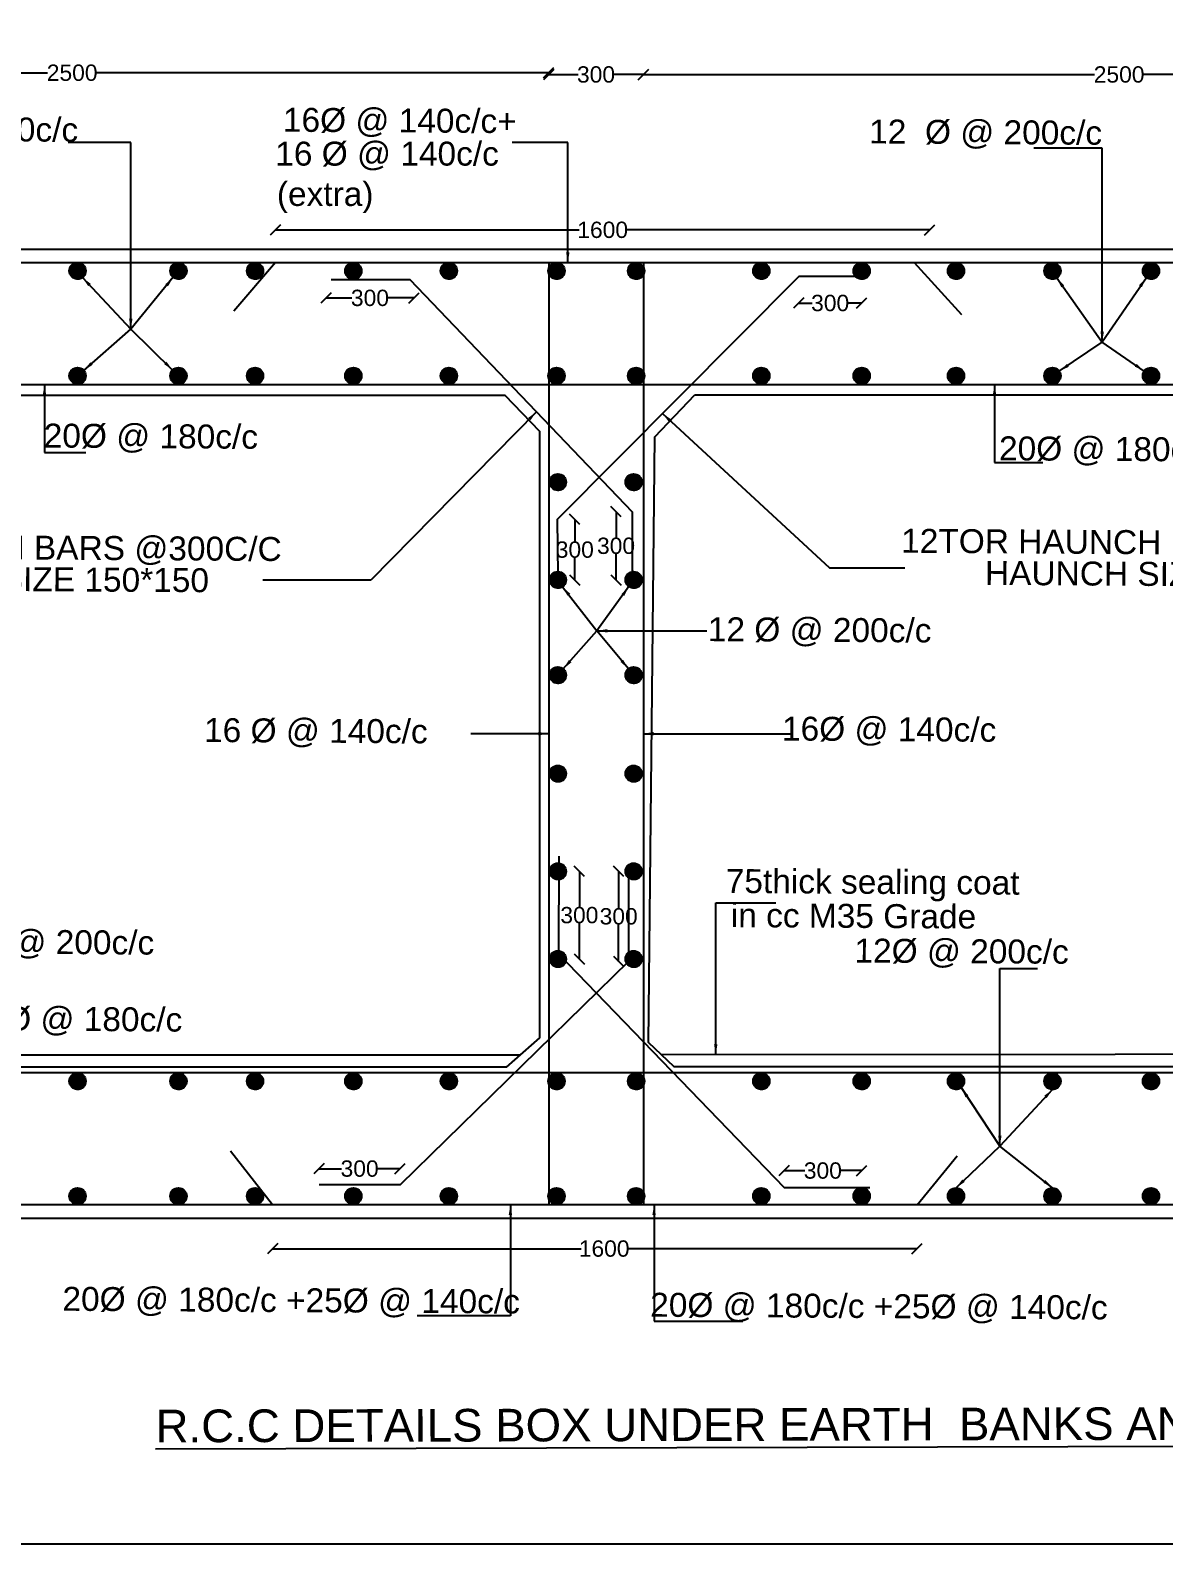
# Model space of a CAD drawing. Header units: millimetres. Extents: x 5124 to 3717425, y 2311 to 45959852.
# Drawn here: x 3690291 to 3700705, y 45932051 to 45945952 of the extents above; entities that cross this region are included whole.
import ezdxf

# ---------------------------------------------------------------- set-up
doc = ezdxf.new("R2010")
doc.units = ezdxf.units.MM
doc.header["$MEASUREMENT"] = 0
for name, color, linetype in [('DIMENSION', 7, 'Continuous'), ('DRAWING', 7, 'Continuous'), ('TEXT', 7, 'Continuous')]:
    doc.layers.add(name, color=color, linetype=linetype)
doc.styles.get("Standard").update_dxf_attribs({"font": 'arial.ttf', "height": 150})
doc.dimstyles.get("Standard").update_dxf_attribs({"dimtxt": 200, "dimasz": 110, "dimexe": 0.18, "dimexo": 0.0625, "dimgap": 0.09, "dimtad": 0, "dimtih": 1, "dimtoh": 1, "dimdec": 0, "dimzin": 0, "dimdsep": 46, "dimtxsty": 'Standard', "dimblk": 'OBLIQUE', "dimcen": 0.09, "dimse1": 1, "dimse2": 1, "dimadec": 0, "dimazin": 0, "dimtfac": 1, "dimtdec": 0, "dimtofl": 0, "dimtmove": 0, "dimatfit": 3, "dimfxl": 1, "dimtolj": 1, "dimtzin": 0, "dimarcsym": 0})

# ---------------------------------------------------------------- blocks, each defined once
blk = doc.blocks.new('_Oblique')
at = {"color": 0, "linetype": 'ByBlock', "lineweight": -2}
blk.add_line((-0.5, -0.5), (0.5, 0.5), dxfattribs=at)
blk = doc.blocks.new('*D101')
at = {"layer": 'Defpoints', "color": 0, "transparency": 16777216}
for p in [(3695054, 45945561), (3686298, 45943817), (3695054, 45943817)]:
    blk.add_point(p, dxfattribs=at)
at = {"layer": 'DIMENSION', "color": 0, "lineweight": -2, "transparency": 16777216}
for p, q in [((3686298, 45945561), (3690451, 45945561)), ((3695054, 45945561), (3690902, 45945561))]:
    blk.add_line(p, q, dxfattribs=at)
at = {"layer": 'DIMENSION', "color": 0, "lineweight": -2, "transparency": 16777216, "xscale": 95, "yscale": 95, "zscale": 95, "rotation": 180}
blk.add_blockref('_Oblique', (3686298, 45945561), dxfattribs=at)
at = {"layer": 'DIMENSION', "color": 0, "lineweight": -2, "transparency": 16777216, "xscale": 95, "yscale": 95, "zscale": 95}
blk.add_blockref('_Oblique', (3695054, 45945561), dxfattribs=at)
at = {"layer": 'DIMENSION', "color": 0, "transparency": 16777216, "insert": (3690676, 45945561), "char_height": 150, "attachment_point": 5}
blk.add_mtext('\\A1;2500', dxfattribs=at)
blk = doc.blocks.new('*D102')
at = {"layer": 'Defpoints', "color": 0, "transparency": 16777216}
for p in [(3695924, 45945545), (3695054, 45943817), (3695924, 45943817)]:
    blk.add_point(p, dxfattribs=at)
at = {"layer": 'DIMENSION', "color": 0, "lineweight": -2, "transparency": 16777216}
for p, q in [((3695054, 45945545), (3695324, 45945545)), ((3695924, 45945545), (3695655, 45945545))]:
    blk.add_line(p, q, dxfattribs=at)
at = {"layer": 'DIMENSION', "color": 0, "lineweight": -2, "transparency": 16777216, "xscale": 95, "yscale": 95, "zscale": 95, "rotation": 180}
blk.add_blockref('_Oblique', (3695054, 45945545), dxfattribs=at)
at = {"layer": 'DIMENSION', "color": 0, "lineweight": -2, "transparency": 16777216, "xscale": 95, "yscale": 95, "zscale": 95}
blk.add_blockref('_Oblique', (3695924, 45945545), dxfattribs=at)
at = {"layer": 'DIMENSION', "color": 0, "transparency": 16777216, "insert": (3695489, 45945545), "char_height": 150, "attachment_point": 5}
blk.add_mtext('\\A1;300', dxfattribs=at)
blk = doc.blocks.new('*D103')
at = {"layer": 'Defpoints', "color": 0, "transparency": 16777216}
for p in [(3704667, 45945545), (3695924, 45943778), (3704667, 45943817)]:
    blk.add_point(p, dxfattribs=at)
at = {"layer": 'DIMENSION', "color": 0, "lineweight": -2, "transparency": 16777216}
for p, q in [((3695924, 45945545), (3700070, 45945545)), ((3704667, 45945545), (3700520, 45945545))]:
    blk.add_line(p, q, dxfattribs=at)
at = {"layer": 'DIMENSION', "color": 0, "lineweight": -2, "transparency": 16777216, "xscale": 95, "yscale": 95, "zscale": 95, "rotation": 180}
blk.add_blockref('_Oblique', (3695924, 45945545), dxfattribs=at)
at = {"layer": 'DIMENSION', "color": 0, "lineweight": -2, "transparency": 16777216, "xscale": 95, "yscale": 95, "zscale": 95}
blk.add_blockref('_Oblique', (3704667, 45945545), dxfattribs=at)
at = {"layer": 'DIMENSION', "color": 0, "transparency": 16777216, "insert": (3700295, 45945545), "char_height": 150, "attachment_point": 5}
blk.add_mtext('\\A1;2500', dxfattribs=at)
blk = doc.blocks.new('*D105')
at = {"layer": 'Defpoints', "color": 0, "transparency": 16777216}
for p in [(3698555, 45944118), (3692544, 45943817), (3698555, 45943817)]:
    blk.add_point(p, dxfattribs=at)
at = {"layer": 'DIMENSION', "color": 0, "lineweight": -2, "transparency": 16777216}
for p, q in [((3692544, 45944118), (3695333, 45944118)), ((3698555, 45944118), (3695766, 45944118))]:
    blk.add_line(p, q, dxfattribs=at)
at = {"layer": 'DIMENSION', "color": 0, "lineweight": -2, "transparency": 16777216, "xscale": 95, "yscale": 95, "zscale": 95, "rotation": 180}
blk.add_blockref('_Oblique', (3692544, 45944118), dxfattribs=at)
at = {"layer": 'DIMENSION', "color": 0, "lineweight": -2, "transparency": 16777216, "xscale": 95, "yscale": 95, "zscale": 95}
blk.add_blockref('_Oblique', (3698555, 45944118), dxfattribs=at)
at = {"layer": 'DIMENSION', "color": 0, "transparency": 16777216, "insert": (3695550, 45944118), "char_height": 150, "attachment_point": 5}
blk.add_mtext('\\A1;1600', dxfattribs=at)
blk = doc.blocks.new('*D106')
at = {"layer": 'Defpoints', "color": 0, "transparency": 16777216}
for p in [(3697351, 45943690), (3697930, 45943666), (3697351, 45943446)]:
    blk.add_point(p, dxfattribs=at)
at = {"layer": 'DIMENSION', "color": 0, "lineweight": -2, "transparency": 16777216}
for p, q in [((3697351, 45943446), (3697475, 45943446)), ((3697930, 45943446), (3697806, 45943446))]:
    blk.add_line(p, q, dxfattribs=at)
at = {"layer": 'DIMENSION', "color": 0, "lineweight": -2, "transparency": 16777216, "xscale": 95, "yscale": 95, "zscale": 95, "rotation": 180}
blk.add_blockref('_Oblique', (3697351, 45943446), dxfattribs=at)
at = {"layer": 'DIMENSION', "color": 0, "lineweight": -2, "transparency": 16777216, "xscale": 95, "yscale": 95, "zscale": 95}
blk.add_blockref('_Oblique', (3697930, 45943446), dxfattribs=at)
at = {"layer": 'DIMENSION', "color": 0, "transparency": 16777216, "insert": (3697640, 45943446), "char_height": 150, "attachment_point": 5}
blk.add_mtext('\\A1;300', dxfattribs=at)
blk = doc.blocks.new('*D107')
at = {"layer": 'Defpoints', "color": 0, "transparency": 16777216}
for p in [(3693007, 45943651), (3693818, 45943621), (3693818, 45943493)]:
    blk.add_point(p, dxfattribs=at)
at = {"layer": 'DIMENSION', "color": 0, "lineweight": -2, "transparency": 16777216}
for p, q in [((3693007, 45943493), (3693247, 45943493)), ((3693818, 45943493), (3693578, 45943493))]:
    blk.add_line(p, q, dxfattribs=at)
at = {"layer": 'DIMENSION', "color": 0, "lineweight": -2, "transparency": 16777216, "xscale": 95, "yscale": 95, "zscale": 95, "rotation": 180}
blk.add_blockref('_Oblique', (3693007, 45943493), dxfattribs=at)
at = {"layer": 'DIMENSION', "color": 0, "lineweight": -2, "transparency": 16777216, "xscale": 95, "yscale": 95, "zscale": 95}
blk.add_blockref('_Oblique', (3693818, 45943493), dxfattribs=at)
at = {"layer": 'DIMENSION', "color": 0, "transparency": 16777216, "insert": (3693412, 45943493), "char_height": 150, "attachment_point": 5}
blk.add_mtext('\\A1;300', dxfattribs=at)
blk = doc.blocks.new('*D112')
at = {"layer": 'Defpoints', "color": 0, "transparency": 16777216}
for p in [(3692945, 45935496), (3692945, 45935349), (3693689, 45935349)]:
    blk.add_point(p, dxfattribs=at)
at = {"layer": 'DIMENSION', "color": 0, "lineweight": -2, "transparency": 16777216}
for p, q in [((3692945, 45935496), (3693151, 45935496)), ((3693689, 45935496), (3693482, 45935496))]:
    blk.add_line(p, q, dxfattribs=at)
at = {"layer": 'DIMENSION', "color": 0, "lineweight": -2, "transparency": 16777216, "xscale": 95, "yscale": 95, "zscale": 95, "rotation": 180}
blk.add_blockref('_Oblique', (3692945, 45935496), dxfattribs=at)
at = {"layer": 'DIMENSION', "color": 0, "lineweight": -2, "transparency": 16777216, "xscale": 95, "yscale": 95, "zscale": 95}
blk.add_blockref('_Oblique', (3693689, 45935496), dxfattribs=at)
at = {"layer": 'DIMENSION', "color": 0, "transparency": 16777216, "insert": (3693317, 45935496), "char_height": 150, "attachment_point": 5}
blk.add_mtext('\\A1;300', dxfattribs=at)
blk = doc.blocks.new('*D113')
at = {"layer": 'Defpoints', "color": 0, "transparency": 16777216}
for p in [(3695139, 45938226), (3695139, 45937422), (3695336, 45937422)]:
    blk.add_point(p, dxfattribs=at)
at = {"layer": 'DIMENSION', "color": 0, "lineweight": -2, "transparency": 16777216}
for p, q in [((3695336, 45938226), (3695336, 45937901)), ((3695336, 45937422), (3695336, 45937747))]:
    blk.add_line(p, q, dxfattribs=at)
at = {"layer": 'DIMENSION', "color": 0, "lineweight": -2, "transparency": 16777216, "xscale": 95, "yscale": 95, "zscale": 95}
for p, rotation in [((3695336, 45938226), 90), ((3695336, 45937422), 270)]:
    blk.add_blockref('_Oblique', p, dxfattribs=dict(at, rotation=rotation))
at = {"layer": 'DIMENSION', "color": 0, "transparency": 16777216, "insert": (3695336, 45937824), "char_height": 150, "attachment_point": 5}
blk.add_mtext('\\A1;300', dxfattribs=at)
blk = doc.blocks.new('*D114')
at = {"layer": 'Defpoints', "color": 0, "transparency": 16777216}
for p in [(3695697, 45938226), (3695835, 45938226), (3695788, 45937400)]:
    blk.add_point(p, dxfattribs=at)
at = {"layer": 'DIMENSION', "color": 0, "lineweight": -2, "transparency": 16777216}
for p, q in [((3695697, 45938226), (3695697, 45937890)), ((3695697, 45937400), (3695697, 45937737))]:
    blk.add_line(p, q, dxfattribs=at)
at = {"layer": 'DIMENSION', "color": 0, "lineweight": -2, "transparency": 16777216, "xscale": 95, "yscale": 95, "zscale": 95}
for p, rotation in [((3695697, 45938226), 90), ((3695697, 45937400), 270)]:
    blk.add_blockref('_Oblique', p, dxfattribs=dict(at, rotation=rotation))
at = {"layer": 'DIMENSION', "color": 0, "transparency": 16777216, "insert": (3695697, 45937813), "char_height": 150, "attachment_point": 5}
blk.add_mtext('\\A1;300', dxfattribs=at)
blk = doc.blocks.new('*D115')
at = {"layer": 'Defpoints', "color": 0, "transparency": 16777216}
for p in [(3695132, 45941459), (3695294, 45941459), (3695139, 45940904)]:
    blk.add_point(p, dxfattribs=at)
at = {"layer": 'DIMENSION', "color": 0, "lineweight": -2, "transparency": 16777216}
for p, q in [((3695294, 45941459), (3695294, 45941258)), ((3695294, 45940904), (3695294, 45941105))]:
    blk.add_line(p, q, dxfattribs=at)
at = {"layer": 'DIMENSION', "color": 0, "lineweight": -2, "transparency": 16777216, "xscale": 95, "yscale": 95, "zscale": 95}
for p, rotation in [((3695294, 45941459), 90), ((3695294, 45940904), 270)]:
    blk.add_blockref('_Oblique', p, dxfattribs=dict(at, rotation=rotation))
at = {"layer": 'DIMENSION', "color": 0, "transparency": 16777216, "insert": (3695294, 45941181), "char_height": 150, "attachment_point": 5}
blk.add_mtext('\\A1;300', dxfattribs=at)
blk = doc.blocks.new('*D116')
at = {"layer": 'Defpoints', "color": 0, "transparency": 16777216}
for p in [(3695822, 45941529), (3695673, 45940904), (3695835, 45940904)]:
    blk.add_point(p, dxfattribs=at)
at = {"layer": 'DIMENSION', "color": 0, "lineweight": -2, "transparency": 16777216}
for p, q in [((3695673, 45941529), (3695673, 45941293)), ((3695673, 45940904), (3695673, 45941140))]:
    blk.add_line(p, q, dxfattribs=at)
at = {"layer": 'DIMENSION', "color": 0, "lineweight": -2, "transparency": 16777216, "xscale": 95, "yscale": 95, "zscale": 95}
for p, rotation in [((3695673, 45941529), 90), ((3695673, 45940904), 270)]:
    blk.add_blockref('_Oblique', p, dxfattribs=dict(at, rotation=rotation))
at = {"layer": 'DIMENSION', "color": 0, "transparency": 16777216, "insert": (3695673, 45941216), "char_height": 150, "attachment_point": 5}
blk.add_mtext('\\A1;300', dxfattribs=at)
blk = doc.blocks.new('*D123')
at = {"layer": 'Defpoints', "color": 0, "transparency": 16777216}
for p in [(3697930, 45935478), (3697216, 45935324), (3697930, 45935320)]:
    blk.add_point(p, dxfattribs=at)
at = {"layer": 'DIMENSION', "color": 0, "lineweight": -2, "transparency": 16777216}
for p, q in [((3697216, 45935478), (3697408, 45935478)), ((3697930, 45935478), (3697739, 45935478))]:
    blk.add_line(p, q, dxfattribs=at)
at = {"layer": 'DIMENSION', "color": 0, "lineweight": -2, "transparency": 16777216, "xscale": 95, "yscale": 95, "zscale": 95, "rotation": 180}
blk.add_blockref('_Oblique', (3697216, 45935478), dxfattribs=at)
at = {"layer": 'DIMENSION', "color": 0, "lineweight": -2, "transparency": 16777216, "xscale": 95, "yscale": 95, "zscale": 95}
blk.add_blockref('_Oblique', (3697930, 45935478), dxfattribs=at)
at = {"layer": 'DIMENSION', "color": 0, "transparency": 16777216, "insert": (3697573, 45935478), "char_height": 150, "attachment_point": 5}
blk.add_mtext('\\A1;300', dxfattribs=at)

msp = doc.modelspace()

# ---------------------------------------------------------------- hatches: boundary and pattern name
at = {"layer": 'DRAWING'}
h = msp.add_hatch(dxfattribs=at)
h.set_pattern_fill('ANSI31', color=256, style=0)
h.set_pattern_definition([(45, (96609.26375, -1256.61295), (-0.08838834764832, 0.08838834764832), [])])
h.paths.add_polyline_path([(3690801.5, 45943741.8, 0.9586945), (3690650.3, 45943748.2), (3690650.3, 45943735.5, 0.9586945)])
h = msp.add_hatch(dxfattribs=at)
h.set_pattern_fill('ANSI31', color=256, style=0)
h.set_pattern_definition([(45, (97536.34086, -1256.61295), (-0.08838834764832, 0.08838834764832), [])])
h.paths.add_polyline_path([(3691728.6, 45943741.8, 0.9586945), (3691577.4, 45943748.2), (3691577.4, 45943735.5, 0.9586945)])
h = msp.add_hatch(dxfattribs=at)
h.set_pattern_fill('ANSI31', color=256, style=0)
h.set_pattern_definition([(45, (98240.1958, -1256.61295), (-0.08838834764832, 0.08838834764832), [])])
h.paths.add_polyline_path([(3692432.5, 45943741.8, 0.9586945), (3692281.3, 45943748.2), (3692281.3, 45943735.5, 0.9586945)])
h = msp.add_hatch(dxfattribs=at)
h.set_pattern_fill('ANSI31', color=256, style=0)
h.set_pattern_definition([(45, (99143.19854, -1256.61295), (-0.08838834764832, 0.08838834764832), [])])
h.paths.add_polyline_path([(3693335.5, 45943741.8, 0.9586945), (3693184.3, 45943748.2), (3693184.3, 45943735.5, 0.9586945)])
h = msp.add_hatch(dxfattribs=at)
h.set_pattern_fill('ANSI31', color=256, style=0)
h.set_pattern_definition([(45, (100020.55993, -1256.61295), (-0.08838834764832, 0.08838834764832), [])])
h.paths.add_polyline_path([(3694212.8, 45943741.8, 0.9586945), (3694061.6, 45943748.2), (3694061.6, 45943735.5, 0.9586945)])
h = msp.add_hatch(dxfattribs=at)
h.set_pattern_fill('ANSI31', color=256, style=0)
h.set_pattern_definition([(45, (101009.46118, -1256.61295), (-0.08838834764832, 0.08838834764832), [])])
h.paths.add_polyline_path([(3695201.7, 45943741.8, 0.9586945), (3695050.5, 45943748.2), (3695050.5, 45943735.5, 0.9586945)])
h = msp.add_hatch(dxfattribs=at)
h.set_pattern_fill('ANSI31', color=256, style=0)
h.set_pattern_definition([(45, (101740.80935, -1256.61295), (-0.08838834764832, 0.08838834764832), [])])
h.paths.add_polyline_path([(3695933.1, 45943741.8, 0.9586945), (3695781.9, 45943748.2), (3695781.9, 45943735.5, 0.9586945)])
h = msp.add_hatch(dxfattribs=at)
h.set_pattern_fill('ANSI31', color=256, style=0)
h.set_pattern_definition([(45, (102890.68126, -1256.61295), (-0.08838834764832, 0.08838834764832), [])])
h.paths.add_polyline_path([(3697083, 45943741.8, 0.9586945), (3696931.7, 45943748.2), (3696931.7, 45943735.5, 0.9586945)])
h = msp.add_hatch(dxfattribs=at)
h.set_pattern_fill('ANSI31', color=256, style=0)
h.set_pattern_definition([(45, (103813.48482, -1256.61295), (-0.08838834764832, 0.08838834764832), [])])
h.paths.add_polyline_path([(3698005.8, 45943741.8, 0.9586945), (3697854.5, 45943748.2), (3697854.5, 45943735.5, 0.9586945)])
h = msp.add_hatch(dxfattribs=at)
h.set_pattern_fill('ANSI31', color=256, style=0)
h.set_pattern_definition([(45, (104680.16231, -1256.61295), (-0.08838834764832, 0.08838834764832), [])])
h.paths.add_polyline_path([(3698872.4, 45943741.8, 0.9586945), (3698721.2, 45943748.2), (3698721.2, 45943735.5, 0.9586945)])
h = msp.add_hatch(dxfattribs=at)
h.set_pattern_fill('ANSI31', color=256, style=0)
h.set_pattern_definition([(45, (105565.92837, -1256.61295), (-0.08838834764832, 0.08838834764832), [])])
h.paths.add_polyline_path([(3699758.2, 45943741.8, 0.9586945), (3699607, 45943748.2), (3699607, 45943735.5, 0.9586945)])
h = msp.add_hatch(dxfattribs=at)
h.set_pattern_fill('ANSI31', color=256, style=0)
h.set_pattern_definition([(45, (106471.35279, -1256.61295), (-0.08838834764832, 0.08838834764832), [])])
h.paths.add_polyline_path([(3700663.6, 45943741.8, 0.9586945), (3700512.4, 45943748.2), (3700512.4, 45943735.5, 0.9586945)])
h = msp.add_hatch(dxfattribs=at)
h.set_pattern_fill('ANSI31', color=256, style=0)
h.set_pattern_definition([(45, (96609.26375, -2220.47605), (-0.08838834764832, 0.08838834764832), [])])
h.paths.add_polyline_path([(3690801.5, 45942778, 0.9586945), (3690650.3, 45942784.4), (3690650.3, 45942771.6, 0.9586945)])
h = msp.add_hatch(dxfattribs=at)
h.set_pattern_fill('ANSI31', color=256, style=0)
h.set_pattern_definition([(45, (97536.34086, -2220.47605), (-0.08838834764832, 0.08838834764832), [])])
h.paths.add_polyline_path([(3691728.6, 45942778, 0.9586945), (3691577.4, 45942784.4), (3691577.4, 45942771.6, 0.9586945)])
h = msp.add_hatch(dxfattribs=at)
h.set_pattern_fill('ANSI31', color=256, style=0)
h.set_pattern_definition([(45, (98240.1958, -2220.47605), (-0.08838834764832, 0.08838834764832), [])])
h.paths.add_polyline_path([(3692432.5, 45942778, 0.9586945), (3692281.3, 45942784.4), (3692281.3, 45942771.6, 0.9586945)])
h = msp.add_hatch(dxfattribs=at)
h.set_pattern_fill('ANSI31', color=256, style=0)
h.set_pattern_definition([(45, (99143.19854, -2220.47605), (-0.08838834764832, 0.08838834764832), [])])
h.paths.add_polyline_path([(3693335.5, 45942778, 0.9586945), (3693184.3, 45942784.4), (3693184.3, 45942771.6, 0.9586945)])
h = msp.add_hatch(dxfattribs=at)
h.set_pattern_fill('ANSI31', color=256, style=0)
h.set_pattern_definition([(45, (100020.55993, -2220.47605), (-0.08838834764832, 0.08838834764832), [])])
h.paths.add_polyline_path([(3694212.8, 45942778, 0.9586945), (3694061.6, 45942784.4), (3694061.6, 45942771.6, 0.9586945)])
h = msp.add_hatch(dxfattribs=at)
h.set_pattern_fill('ANSI31', color=256, style=0)
h.set_pattern_definition([(45, (101009.46118, -2220.47605), (-0.08838834764832, 0.08838834764832), [])])
h.paths.add_polyline_path([(3695201.7, 45942778, 0.9586945), (3695050.5, 45942784.4), (3695050.5, 45942771.6, 0.9586945)])
h = msp.add_hatch(dxfattribs=at)
h.set_pattern_fill('ANSI31', color=256, style=0)
h.set_pattern_definition([(45, (101740.80935, -2220.47605), (-0.08838834764832, 0.08838834764832), [])])
h.paths.add_polyline_path([(3695933.1, 45942778, 0.9586945), (3695781.9, 45942784.4), (3695781.9, 45942771.6, 0.9586945)])
h = msp.add_hatch(dxfattribs=at)
h.set_pattern_fill('ANSI31', color=256, style=0)
h.set_pattern_definition([(45, (102890.68126, -2220.47605), (-0.08838834764832, 0.08838834764832), [])])
h.paths.add_polyline_path([(3697083, 45942778, 0.9586945), (3696931.7, 45942784.4), (3696931.7, 45942771.6, 0.9586945)])
h = msp.add_hatch(dxfattribs=at)
h.set_pattern_fill('ANSI31', color=256, style=0)
h.set_pattern_definition([(45, (103813.48482, -2220.47605), (-0.08838834764832, 0.08838834764832), [])])
h.paths.add_polyline_path([(3698005.8, 45942778, 0.9586945), (3697854.5, 45942784.4), (3697854.5, 45942771.6, 0.9586945)])
h = msp.add_hatch(dxfattribs=at)
h.set_pattern_fill('ANSI31', color=256, style=0)
h.set_pattern_definition([(45, (104680.16231, -2220.47605), (-0.08838834764832, 0.08838834764832), [])])
h.paths.add_polyline_path([(3698872.4, 45942778, 0.9586945), (3698721.2, 45942784.4), (3698721.2, 45942771.6, 0.9586945)])
h = msp.add_hatch(dxfattribs=at)
h.set_pattern_fill('ANSI31', color=256, style=0)
h.set_pattern_definition([(45, (105565.92837, -2220.47605), (-0.08838834764832, 0.08838834764832), [])])
h.paths.add_polyline_path([(3699758.2, 45942778, 0.9586945), (3699607, 45942784.4), (3699607, 45942771.6, 0.9586945)])
h = msp.add_hatch(dxfattribs=at)
h.set_pattern_fill('ANSI31', color=256, style=0)
h.set_pattern_definition([(45, (106471.35279, -2220.47605), (-0.08838834764832, 0.08838834764832), [])])
h.paths.add_polyline_path([(3700663.6, 45942778, 0.9586945), (3700512.4, 45942784.4), (3700512.4, 45942771.6, 0.9586945)])
h = msp.add_hatch(dxfattribs=at)
h.set_pattern_fill('ANSI31', color=256, style=0)
h.set_pattern_definition([(45, (101021.97314, -3196.66491), (-0.08838834764832, 0.08838834764832), [])])
h.paths.add_polyline_path([(3695214.3, 45941801.8, 0.9586945), (3695063, 45941808.2), (3695063, 45941795.4, 0.9586945)])
h = msp.add_hatch(dxfattribs=at)
h.set_pattern_fill('ANSI31', color=256, style=0)
h.set_pattern_definition([(45, (101718.27814, -3196.66491), (-0.08838834764832, 0.08838834764832), [])])
h.paths.add_polyline_path([(3695910.6, 45941801.8, 0.9586945), (3695759.3, 45941808.2), (3695759.3, 45941795.4, 0.9586945)])
h = msp.add_hatch(dxfattribs=at)
h.set_pattern_fill('ANSI31', color=256, style=0)
h.set_pattern_definition([(45, (101021.97314, -4094.57104), (-0.08838834764832, 0.08838834764832), [])])
h.paths.add_polyline_path([(3695214.3, 45940903.9, 0.9586945), (3695063, 45940910.3), (3695063, 45940897.5, 0.9586945)])
h = msp.add_hatch(dxfattribs=at)
h.set_pattern_fill('ANSI31', color=256, style=0)
h.set_pattern_definition([(45, (101718.27814, -4094.57104), (-0.08838834764832, 0.08838834764832), [])])
h.paths.add_polyline_path([(3695910.6, 45940903.9, 0.9586945), (3695759.3, 45940910.3), (3695759.3, 45940897.5, 0.9586945)])
h = msp.add_hatch(dxfattribs=at)
h.set_pattern_fill('ANSI31', color=256, style=0)
h.set_pattern_definition([(45, (101021.97314, -4969.15751), (-0.08838834764832, 0.08838834764832), [])])
h.paths.add_polyline_path([(3695214.3, 45940029.3, 0.9586945), (3695063, 45940035.7), (3695063, 45940022.9, 0.9586945)])
h = msp.add_hatch(dxfattribs=at)
h.set_pattern_fill('ANSI31', color=256, style=0)
h.set_pattern_definition([(45, (101718.27814, -4969.15751), (-0.08838834764832, 0.08838834764832), [])])
h.paths.add_polyline_path([(3695910.6, 45940029.3, 0.9586945), (3695759.3, 45940035.7), (3695759.3, 45940022.9, 0.9586945)])
h = msp.add_hatch(dxfattribs=at)
h.set_pattern_fill('ANSI31', color=256, style=0)
h.set_pattern_definition([(45, (101021.97314, -5874.26434), (-0.08838834764832, 0.08838834764832), [])])
h.paths.add_polyline_path([(3695214.3, 45939124.2, 0.9586945), (3695063, 45939130.6), (3695063, 45939117.8, 0.9586945)])
h = msp.add_hatch(dxfattribs=at)
h.set_pattern_fill('ANSI31', color=256, style=0)
h.set_pattern_definition([(45, (101718.27814, -5874.26434), (-0.08838834764832, 0.08838834764832), [])])
h.paths.add_polyline_path([(3695910.6, 45939124.2, 0.9586945), (3695759.3, 45939130.6), (3695759.3, 45939117.8, 0.9586945)])
h = msp.add_hatch(dxfattribs=at)
h.set_pattern_fill('ANSI31', color=256, style=0)
h.set_pattern_definition([(45, (101021.97314, -6772.10441), (-0.08838834764832, 0.08838834764832), [])])
h.paths.add_polyline_path([(3695214.3, 45938226.4, 0.9586945), (3695063, 45938232.7), (3695063, 45938220, 0.9586945)])
h = msp.add_hatch(dxfattribs=at)
h.set_pattern_fill('ANSI31', color=256, style=0)
h.set_pattern_definition([(45, (101718.27814, -6772.10441), (-0.08838834764832, 0.08838834764832), [])])
h.paths.add_polyline_path([(3695910.6, 45938226.4, 0.9586945), (3695759.3, 45938232.7), (3695759.3, 45938220, 0.9586945)])
h = msp.add_hatch(dxfattribs=at)
h.set_pattern_fill('ANSI31', color=256, style=0)
h.set_pattern_definition([(45, (101021.97314, -7576.7319), (-0.08838834764832, 0.08838834764832), [])])
h.paths.add_polyline_path([(3695214.3, 45937421.7, 0.9586945), (3695063, 45937428.1), (3695063, 45937415.3, 0.9586945)])
h = msp.add_hatch(dxfattribs=at)
h.set_pattern_fill('ANSI31', color=256, style=0)
h.set_pattern_definition([(45, (101718.27814, -7576.7319), (-0.08838834764832, 0.08838834764832), [])])
h.paths.add_polyline_path([(3695910.6, 45937421.7, 0.9586945), (3695759.3, 45937428.1), (3695759.3, 45937415.3, 0.9586945)])
h = msp.add_hatch(dxfattribs=at)
h.set_pattern_fill('ANSI31', color=256, style=0)
h.set_pattern_definition([(45, (96609.26375, -8698.91638), (-0.08838834764832, 0.08838834764832), [])])
h.paths.add_polyline_path([(3690801.5, 45936299.5, 0.9586945), (3690650.3, 45936305.9), (3690650.3, 45936293.2, 0.9586945)])
h = msp.add_hatch(dxfattribs=at)
h.set_pattern_fill('ANSI31', color=256, style=0)
h.set_pattern_definition([(45, (97536.34086, -8698.91638), (-0.08838834764832, 0.08838834764832), [])])
h.paths.add_polyline_path([(3691728.6, 45936299.5, 0.9586945), (3691577.4, 45936305.9), (3691577.4, 45936293.2, 0.9586945)])
h = msp.add_hatch(dxfattribs=at)
h.set_pattern_fill('ANSI31', color=256, style=0)
h.set_pattern_definition([(45, (98240.1958, -8698.91638), (-0.08838834764832, 0.08838834764832), [])])
h.paths.add_polyline_path([(3692432.5, 45936299.5, 0.9586945), (3692281.3, 45936305.9), (3692281.3, 45936293.2, 0.9586945)])
h = msp.add_hatch(dxfattribs=at)
h.set_pattern_fill('ANSI31', color=256, style=0)
h.set_pattern_definition([(45, (99143.19854, -8698.91638), (-0.08838834764832, 0.08838834764832), [])])
h.paths.add_polyline_path([(3693335.5, 45936299.5, 0.9586945), (3693184.3, 45936305.9), (3693184.3, 45936293.2, 0.9586945)])
h = msp.add_hatch(dxfattribs=at)
h.set_pattern_fill('ANSI31', color=256, style=0)
h.set_pattern_definition([(45, (100020.55993, -8698.91638), (-0.08838834764832, 0.08838834764832), [])])
h.paths.add_polyline_path([(3694212.8, 45936299.5, 0.9586945), (3694061.6, 45936305.9), (3694061.6, 45936293.2, 0.9586945)])
h = msp.add_hatch(dxfattribs=at)
h.set_pattern_fill('ANSI31', color=256, style=0)
h.set_pattern_definition([(45, (101009.46118, -8698.91638), (-0.08838834764832, 0.08838834764832), [])])
h.paths.add_polyline_path([(3695201.7, 45936299.5, 0.9586945), (3695050.5, 45936305.9), (3695050.5, 45936293.2, 0.9586945)])
h = msp.add_hatch(dxfattribs=at)
h.set_pattern_fill('ANSI31', color=256, style=0)
h.set_pattern_definition([(45, (101740.80935, -8698.91638), (-0.08838834764832, 0.08838834764832), [])])
h.paths.add_polyline_path([(3695933.1, 45936299.5, 0.9586945), (3695781.9, 45936305.9), (3695781.9, 45936293.2, 0.9586945)])
h = msp.add_hatch(dxfattribs=at)
h.set_pattern_fill('ANSI31', color=256, style=0)
h.set_pattern_definition([(45, (102890.68126, -8698.91638), (-0.08838834764832, 0.08838834764832), [])])
h.paths.add_polyline_path([(3697083, 45936299.5, 0.9586945), (3696931.7, 45936305.9), (3696931.7, 45936293.2, 0.9586945)])
h = msp.add_hatch(dxfattribs=at)
h.set_pattern_fill('ANSI31', color=256, style=0)
h.set_pattern_definition([(45, (103813.48482, -8698.91638), (-0.08838834764832, 0.08838834764832), [])])
h.paths.add_polyline_path([(3698005.8, 45936299.5, 0.9586945), (3697854.5, 45936305.9), (3697854.5, 45936293.2, 0.9586945)])
h = msp.add_hatch(dxfattribs=at)
h.set_pattern_fill('ANSI31', color=256, style=0)
h.set_pattern_definition([(45, (104680.16231, -8698.91638), (-0.08838834764832, 0.08838834764832), [])])
h.paths.add_polyline_path([(3698872.4, 45936299.5, 0.9586945), (3698721.2, 45936305.9), (3698721.2, 45936293.2, 0.9586945)])
h = msp.add_hatch(dxfattribs=at)
h.set_pattern_fill('ANSI31', color=256, style=0)
h.set_pattern_definition([(45, (105565.92837, -8698.91638), (-0.08838834764832, 0.08838834764832), [])])
h.paths.add_polyline_path([(3699758.2, 45936299.5, 0.9586945), (3699607, 45936305.9), (3699607, 45936293.2, 0.9586945)])
h = msp.add_hatch(dxfattribs=at)
h.set_pattern_fill('ANSI31', color=256, style=0)
h.set_pattern_definition([(45, (106471.35279, -8698.91638), (-0.08838834764832, 0.08838834764832), [])])
h.paths.add_polyline_path([(3700663.6, 45936299.5, 0.9586945), (3700512.4, 45936305.9), (3700512.4, 45936293.2, 0.9586945)])
h = msp.add_hatch(dxfattribs=at)
h.set_pattern_fill('ANSI31', color=256, style=0)
h.set_pattern_definition([(45, (96609.26375, -9754.11464), (-0.08838834764832, 0.08838834764832), [])])
h.paths.add_polyline_path([(3690801.5, 45935244.3, 0.9586945), (3690650.3, 45935250.7), (3690650.3, 45935238, 0.9586945)])
h = msp.add_hatch(dxfattribs=at)
h.set_pattern_fill('ANSI31', color=256, style=0)
h.set_pattern_definition([(45, (97536.34086, -9754.11464), (-0.08838834764832, 0.08838834764832), [])])
h.paths.add_polyline_path([(3691728.6, 45935244.3, 0.9586945), (3691577.4, 45935250.7), (3691577.4, 45935238, 0.9586945)])
h = msp.add_hatch(dxfattribs=at)
h.set_pattern_fill('ANSI31', color=256, style=0)
h.set_pattern_definition([(45, (98240.1958, -9754.11464), (-0.08838834764832, 0.08838834764832), [])])
h.paths.add_polyline_path([(3692432.5, 45935244.3, 0.9586945), (3692281.3, 45935250.7), (3692281.3, 45935238, 0.9586945)])
h = msp.add_hatch(dxfattribs=at)
h.set_pattern_fill('ANSI31', color=256, style=0)
h.set_pattern_definition([(45, (99143.19854, -9754.11464), (-0.08838834764832, 0.08838834764832), [])])
h.paths.add_polyline_path([(3693335.5, 45935244.3, 0.9586945), (3693184.3, 45935250.7), (3693184.3, 45935238, 0.9586945)])
h = msp.add_hatch(dxfattribs=at)
h.set_pattern_fill('ANSI31', color=256, style=0)
h.set_pattern_definition([(45, (100020.55993, -9754.11464), (-0.08838834764832, 0.08838834764832), [])])
h.paths.add_polyline_path([(3694212.8, 45935244.3, 0.9586945), (3694061.6, 45935250.7), (3694061.6, 45935238, 0.9586945)])
h = msp.add_hatch(dxfattribs=at)
h.set_pattern_fill('ANSI31', color=256, style=0)
h.set_pattern_definition([(45, (101009.46118, -9754.11464), (-0.08838834764832, 0.08838834764832), [])])
h.paths.add_polyline_path([(3695201.7, 45935244.3, 0.9586945), (3695050.5, 45935250.7), (3695050.5, 45935238, 0.9586945)])
h = msp.add_hatch(dxfattribs=at)
h.set_pattern_fill('ANSI31', color=256, style=0)
h.set_pattern_definition([(45, (101740.80935, -9754.11464), (-0.08838834764832, 0.08838834764832), [])])
h.paths.add_polyline_path([(3695933.1, 45935244.3, 0.9586945), (3695781.9, 45935250.7), (3695781.9, 45935238, 0.9586945)])
h = msp.add_hatch(dxfattribs=at)
h.set_pattern_fill('ANSI31', color=256, style=0)
h.set_pattern_definition([(45, (102890.68126, -9754.11464), (-0.08838834764832, 0.08838834764832), [])])
h.paths.add_polyline_path([(3697083, 45935244.3, 0.9586945), (3696931.7, 45935250.7), (3696931.7, 45935238, 0.9586945)])
h = msp.add_hatch(dxfattribs=at)
h.set_pattern_fill('ANSI31', color=256, style=0)
h.set_pattern_definition([(45, (103813.48482, -9754.11464), (-0.08838834764832, 0.08838834764832), [])])
h.paths.add_polyline_path([(3698005.8, 45935244.3, 0.9586945), (3697854.5, 45935250.7), (3697854.5, 45935238, 0.9586945)])
h = msp.add_hatch(dxfattribs=at)
h.set_pattern_fill('ANSI31', color=256, style=0)
h.set_pattern_definition([(45, (104680.16231, -9754.11464), (-0.08838834764832, 0.08838834764832), [])])
h.paths.add_polyline_path([(3698872.4, 45935244.3, 0.9586945), (3698721.2, 45935250.7), (3698721.2, 45935238, 0.9586945)])
h = msp.add_hatch(dxfattribs=at)
h.set_pattern_fill('ANSI31', color=256, style=0)
h.set_pattern_definition([(45, (105565.92837, -9754.11464), (-0.08838834764832, 0.08838834764832), [])])
h.paths.add_polyline_path([(3699758.2, 45935244.3, 0.9586945), (3699607, 45935250.7), (3699607, 45935238, 0.9586945)])
h = msp.add_hatch(dxfattribs=at)
h.set_pattern_fill('ANSI31', color=256, style=0)
h.set_pattern_definition([(45, (106471.35279, -9754.11464), (-0.08838834764832, 0.08838834764832), [])])
h.paths.add_polyline_path([(3700663.6, 45935244.3, 0.9586945), (3700512.4, 45935250.7), (3700512.4, 45935238, 0.9586945)])

# ---------------------------------------------------------------- linework, layer by layer
at = {"color": 0, "linetype": 'ByBlock', "lineweight": -2}
for p, q in [((3692565.3, 45934808.7), (3692470.3, 45934713.7)), ((3698390.7, 45934713.7), (3698485.7, 45934808.7))]:
    msp.add_line(p, q, dxfattribs=at)
at = {"layer": 'DIMENSION'}
for p, q in [((3692517.8, 45934761.2), (3695353.5, 45934761.2)), ((3698438.2, 45934761.2), (3695787, 45934761.2))]:
    msp.add_line(p, q, dxfattribs=at)
for points in [[(3685184, 45943942.5), (3705744.1, 45943942.5), (3705744.1, 45935039.6), (3685184, 45935039.6)], [(3685309.1, 45943817.4), (3705618.9, 45943817.4), (3705618.9, 45935164.8), (3685309.1, 45935164.8)]]:
    msp.add_lwpolyline(points, close=True, dxfattribs=at)
for points in [[(3692544.1, 45943817.4), (3692160.1, 45943371.5)], [(3695054.5, 45943817.4), (3695054.5, 45935164.8)], [(3695923.9, 45943817.4), (3695923.9, 45935164.8)], [(3698411.6, 45943817.4), (3698846.6, 45943341.2)], [(3685309.1, 45942698.4), (3705618.9, 45942698.4)], [(3685309.1, 45936378.6), (3705618.9, 45936378.6)], [(3692517.8, 45935164.8), (3692129.9, 45935658.1)], [(3698438.2, 45935164.8), (3698805.7, 45935615.3)]]:
    msp.add_lwpolyline(points, dxfattribs=at)
at = {"layer": 'DRAWING'}
msp.add_lwpolyline([(3717166.2, 45959852.3), (3680718.4, 45959852.3), (3680718.4, 45932051.3), (3717166.2, 45932051.3)], close=True, dxfattribs=at)
for points in [[(3693056, 45943662.5), (3693747.9, 45943662.5), (3693777.4, 45943662.5), (3695822.4, 45941528.7), (3695822.4, 45940848.9)], [(3697974.6, 45943690), (3697350.8, 45943690), (3695131.5, 45941458.6), (3695139.1, 45940949.4)], [(3686603.8, 45942600.6), (3694651.8, 45942600.6), (3694971.1, 45942268.5), (3694971.1, 45936696.5), (3694663.2, 45936429.6), (3686576, 45936429.6), (3686340.5, 45936652.2), (3686340.5, 45942340.9), (3686603.8, 45942600.6)], [(3696397.6, 45942603.4), (3704281.8, 45942603), (3704601.2, 45942270.9), (3704601.2, 45936698.9), (3704293.2, 45936432), (3696206, 45936432), (3695970.6, 45936654.6), (3696030.7, 45942218.5), (3696397.6, 45942603.4)], [(3695148.3, 45938367.5), (3695143.4, 45937469.1), (3697216.2, 45935323.8), (3698004.9, 45935323.8)], [(3695788.1, 45938157.9), (3695788.1, 45937400.1), (3693688.6, 45935349.1), (3692945, 45935349.1)], [(3686458.3, 45936540.9), (3694792.8, 45936542)], [(3696088.3, 45936543.3), (3704429.4, 45936550)]]:
    msp.add_lwpolyline(points, dxfattribs=at)
for centre in [(3690725.8, 45943741.8), (3691652.9, 45943741.8), (3692356.7, 45943741.8), (3693259.7, 45943741.8), (3694137.1, 45943741.8), (3695126, 45943741.8), (3695857.3, 45943741.8), (3697007.2, 45943741.8), (3697930, 45943741.8), (3698796.7, 45943741.8), (3699682.5, 45943741.8), (3700587.9, 45943741.8), (3690725.8, 45942778), (3691652.9, 45942778), (3692356.7, 45942778), (3693259.7, 45942778), (3694137.1, 45942778), (3695126, 45942778), (3695857.3, 45942778), (3697007.2, 45942778), (3697930, 45942778), (3698796.7, 45942778), (3699682.5, 45942778), (3700587.9, 45942778), (3695138.5, 45941801.8), (3695834.8, 45941801.8), (3695138.5, 45940903.9), (3695834.8, 45940903.9), (3695138.5, 45940029.3), (3695834.8, 45940029.3), (3695138.5, 45939124.2), (3695834.8, 45939124.2), (3695138.5, 45938226.4), (3695834.8, 45938226.4), (3695138.5, 45937421.7), (3695834.8, 45937421.7), (3690725.8, 45936299.5), (3691652.9, 45936299.5), (3692356.7, 45936299.5), (3693259.7, 45936299.5), (3694137.1, 45936299.5), (3695126, 45936299.5), (3695857.3, 45936299.5), (3697007.2, 45936299.5), (3697930, 45936299.5), (3698796.7, 45936299.5), (3699682.5, 45936299.5), (3700587.9, 45936299.5), (3690725.8, 45935244.3), (3691652.9, 45935244.3), (3692356.7, 45935244.3), (3693259.7, 45935244.3), (3694137.1, 45935244.3), (3695126, 45935244.3), (3695857.3, 45935244.3), (3697007.2, 45935244.3), (3697930, 45935244.3), (3698796.7, 45935244.3), (3699682.5, 45935244.3), (3700587.9, 45935244.3)]:
    msp.add_circle(centre, 75.7, dxfattribs=at)

# ---------------------------------------------------------------- texts
at = {"layer": 'DIMENSION'}
msp.add_text('1600', height=150, dxfattribs=at).set_placement((3695330.7, 45934687.5))
at = {"layer": 'DRAWING'}
for s, p in [('16Ø @ 140c/c+ ', (3692611.7, 45945020.2)), ('12  Ø @ 200c/c ', (3688591, 45944940.3)), ('12  Ø @ 200c/c ', (3697998.1, 45944912.7)), ('20Ø @ 180c/c ', (3690414, 45942119.6)), ('20Ø @ 180c/c ', (3699190.8, 45942002.4)), ('12TOR HAUNCH BARS @300C/C', (3698291.7, 45941153.3)), ('12TOR HAUNCH BARS @300C/C', (3687849, 45941105.4)), (' HAUNCH SIZE 150*150', (3698976.8, 45940858.4)), (' HAUNCH SIZE 150*150', (3688534.1, 45940810.6)), ('12 Ø @ 200c/c ', (3696515.8, 45940341.3)), ('16 Ø @ 140c/c ', (3691887.5, 45939414.7)), ('16Ø @ 140c/c ', (3697197, 45939428.7)), ('75thick sealing coat', (3696680.5, 45938028.4)), ('in cc M35 Grade', (3696727, 45937714.7)), ('12Ø @ 200c/c ', (3689460.7, 45937473.8)), ('12Ø @ 200c/c ', (3697862.6, 45937389.5)), ('20Ø @ 180c/c ', (3689718.4, 45936766.7)), ('20Ø @ 180c/c +25Ø @ 140c/c', (3690586.3, 45934191.1)), ('20Ø @ 180c/c +25Ø @ 140c/c', (3695986.2, 45934136.5))]:
    msp.add_text(s, height=220, rotation=359.65712, dxfattribs=at).set_placement(p)
for s, p in [('16 Ø @ 140c/c', (3692541.9, 45944708.7)), ('(extra)', (3692556.8, 45944338.2))]:
    msp.add_text(s, height=220, dxfattribs=at).set_placement(p)
at = {"layer": 'TEXT'}
msp.add_text('%%UR.C.C DETAILS BOX UNDER EARTH  BANKS AND HEAD WALLS', height=300, rotation=0.1412, dxfattribs=at).set_placement((3691442.9, 45932982.4))

# ---------------------------------------------------------------- dimensions: what is measured, and where the dimension line sits
at = {"layer": 'DIMENSION'}
for base, p1, p2, text, picture, middle in [((3695054.5, 45945560.8), (3686298.4, 45943817.4), (3695054.5, 45943817.4), '2500', '*D101', (3690676.4, 45945560.8)), ((3695923.9, 45945545.4), (3695054.5, 45943817.4), (3695923.9, 45943817.4), '300', '*D102', (3695489.2, 45945545.4)), ((3704666.7, 45945545), (3695923.9, 45943778.1), (3704666.7, 45943817.4), '2500', '*D103', (3700295.3, 45945545)), ((3698555.4, 45944117.8), (3692544.1, 45943817.4), (3698555.4, 45943817.4), '1600', '*D105', (3695549.7, 45944117.8)), ((3693817.5, 45943493), (3693006.5, 45943651), (3693817.5, 45943620.6), '300', '*D107', (3693412, 45943493)), ((3697350.8, 45943445.6), (3697930, 45943666.1), (3697350.8, 45943690), '300', '*D106', (3697640.4, 45943445.6)), ((3692945, 45935495.5), (3693688.6, 45935349.1), (3692945, 45935349.1), '300', '*D112', (3693316.8, 45935495.5)), ((3697930.4, 45935477.8), (3697216.2, 45935323.8), (3697930.4, 45935320.1), '300', '*D123', (3697573.3, 45935477.8))]:
    dim = msp.add_linear_dim(base=base, p1=p1, p2=p2, text=text, dimstyle='Standard', override={"dimasz": 95, "dimfxl": 2000, "dimarcsym": 1}, dxfattribs=at)
    dim.commit()
    dim.dimension.update_dxf_attribs({"geometry": picture, "text_midpoint": middle})
for base, p1, p2, picture, middle in [((3695293.7, 45941458.6), (3695138.5, 45940903.9), (3695131.5, 45941458.6), '*D115', (3695293.7, 45941181.2)), ((3695673.1, 45940903.9), (3695822.4, 45941528.7), (3695834.8, 45940903.9), '*D116', (3695673.1, 45941216.3)), ((3695336.3, 45937421.7), (3695138.5, 45938226.4), (3695138.5, 45937421.7), '*D113', (3695336.3, 45937824)), ((3695696.8, 45938226.4), (3695788.1, 45937400.1), (3695834.8, 45938226.4), '*D114', (3695696.8, 45937813.2))]:
    dim = msp.add_linear_dim(base=base, p1=p1, p2=p2, angle=90, text='300', dimstyle='Standard', override={"dimasz": 95, "dimfxl": 2000, "dimarcsym": 1}, dxfattribs=at)
    dim.commit()
    dim.dimension.update_dxf_attribs({"geometry": picture, "text_midpoint": middle})

# ---------------------------------------------------------------- leaders
at = {"layer": 'DRAWING'}
for points in [[(3691214.7, 45943207.5), (3691214.7, 45944921.6), (3690639.5, 45944921.6)], [(3695229.8, 45943817.4), (3695229.8, 45944920.5), (3694718.6, 45944920.5)], [(3700139.1, 45943088.2), (3700139.1, 45944869.4), (3699512.1, 45944869.4)], [(3690770.9, 45943681), (3691214.7, 45943207.5)], [(3691604.9, 45943683.3), (3691214.7, 45943207.5)], [(3699722, 45943677.2), (3700139.1, 45943088.2)], [(3700545, 45943679.4), (3700139.1, 45943088.2)], [(3690782.7, 45942828), (3691214.7, 45943207.5)], [(3691598.8, 45942831), (3691214.7, 45943207.5)], [(3699745.1, 45942820.5), (3700139.1, 45943088.2)], [(3700525.6, 45942821.1), (3700139.1, 45943088.2)], [(3690421.9, 45942698.4), (3690421.9, 45942073.9), (3690802, 45942073.9)], [(3699150.5, 45942698.4), (3699150.5, 45941982.3), (3699595.5, 45941982.3)], [(3694941.9, 45942447.5), (3693420.8, 45940900.3), (3692429.2, 45940900.3)], [(3696098.9, 45942431.3), (3697634.1, 45941014.2), (3698324.9, 45941014.2)], [(3695181.5, 45940841.5), (3695497.2, 45940435.7)], [(3695790.5, 45940842.4), (3695497.2, 45940435.7)], [(3695188.6, 45940086.1), (3695497.2, 45940435.7)], [(3695497.2, 45940435.7), (3696508.3, 45940435.7)], [(3695786.4, 45940087.6), (3695497.2, 45940435.7)], [(3695054.5, 45939491.1), (3694337.8, 45939491.1)], [(3695923.9, 45939491.1), (3697289, 45939491.1)], [(3696589.2, 45936543.7), (3696589.2, 45937937.2), (3697142, 45937937.2)], [(3699199.2, 45935704.2), (3699199.2, 45937334.2), (3699544.3, 45937334.2)], [(3698843.9, 45936240.3), (3699199.2, 45935704.2)], [(3699682.5, 45936223.8), (3699199.2, 45935704.2)], [(3698796.7, 45935320.1), (3699199.2, 45935704.2)], [(3699682.5, 45935320.1), (3699199.2, 45935704.2)], [(3694702.6, 45935164.8), (3694702.6, 45934145), (3693845.8, 45934145)], [(3696022.4, 45935164.8), (3696022.4, 45934095.4), (3696836.4, 45934095.4)]]:
    msp.add_leader(points, dimstyle='Standard', override={"dimasz": 95, "dimgap": 0.09, "dimtad": 0, "dimfxl": 2000, "dimarcsym": 1}, dxfattribs=at)

doc.saveas('drawing.dxf')
